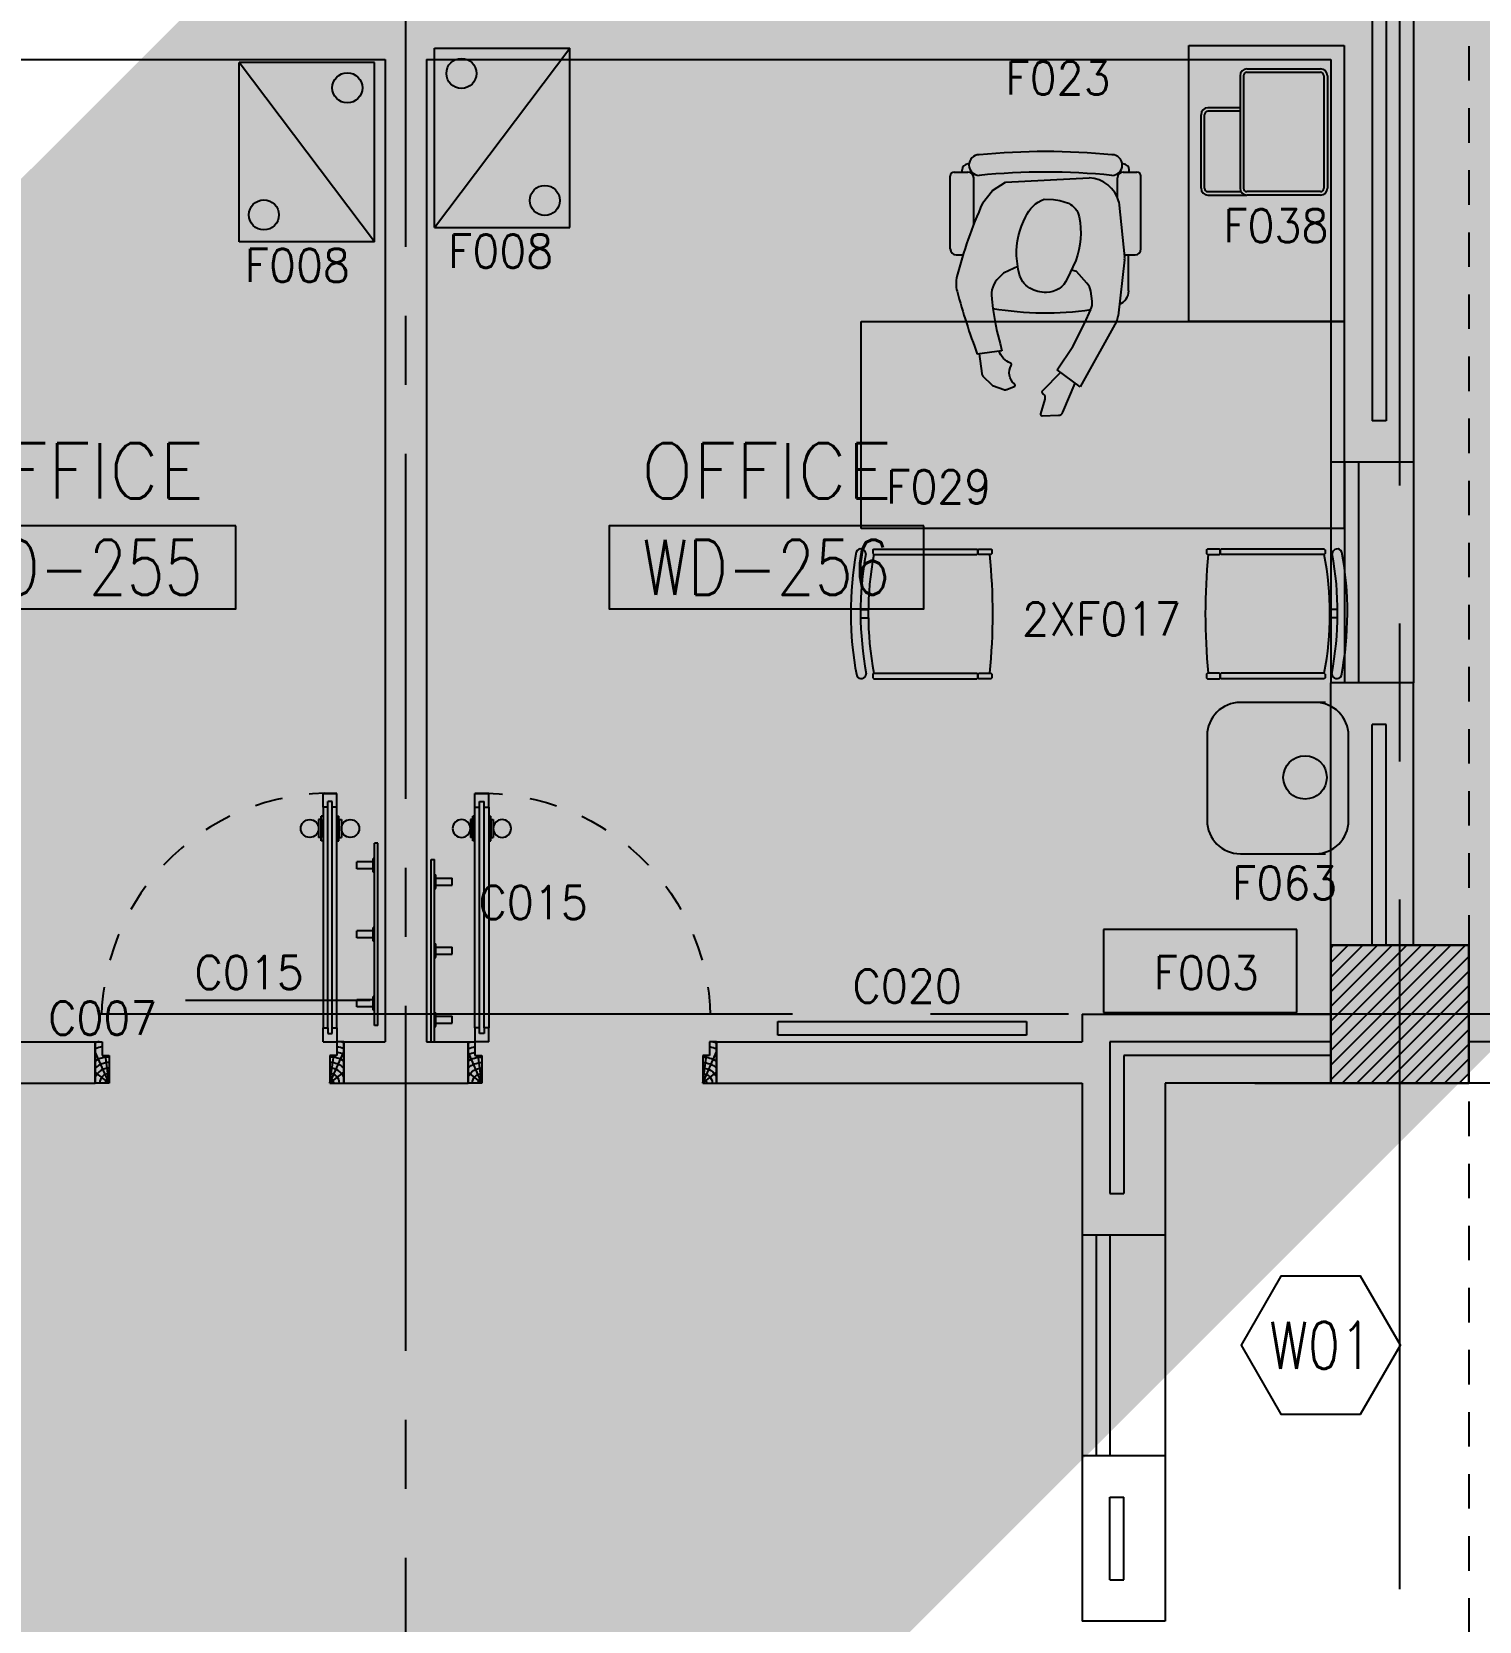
# Model space of a CAD drawing. Extents: x 88852.7 to 88945.7, y 39921.6 to 40001.1.
# Drawn here: x 88930.26 to 88935.5, y 39957.5 to 39963.26 of the extents above; entities that cross this region are included whole.
import ezdxf
from ezdxf.enums import TextEntityAlignment as Align

# ---------------------------------------------------------------- set-up
doc = ezdxf.new("R2010")
doc.units = 0
doc.header["$MEASUREMENT"] = 0
doc.header["$PDMODE"] = 34
for name, pattern in [('CENTER', [2, 1.25, -0.25, 0.25, -0.25]), ('CENTERX2', [4, 2.5, -0.5, 0.5, -0.5]), ('HIDDEN', [0.375, 0.25, -0.125]), ('HIDDEN2', [0.1875, 0.125, -0.0625])]:
    doc.linetypes.add(name, pattern=pattern)
doc.layers.get('0').update_dxf_attribs({"linetype": 'CONTINUOUS'})
doc.layers.get('DEFPOINTS').update_dxf_attribs({"linetype": 'CONTINUOUS'})
for name, color, linetype in [('A-TEXT', 7, 'CONTINUOUS'), ('AX-DIM', 4, 'CONTINUOUS'), ('AXES', 11, 'CENTERX2'), ('AXES1', 11, 'CENTER'), ('COL', 2, 'CONTINUOUS'), ('DOOR', 7, 'CONTINUOUS'), ('HAT', 8, 'CONTINUOUS'), ('HIDDEN', 9, 'HIDDEN2'), ('INSUL', 4, 'CONTINUOUS'), ('NON-MEDICAL', 4, 'CONTINUOUS'), ('RM-BOX', 4, 'CONTINUOUS'), ('RM-NAME', 2, 'CONTINUOUS'), ('RM-NO', 2, 'CONTINUOUS'), ('ROOF', 7, 'CONTINUOUS'), ('WALL', 4, 'CONTINUOUS'), ('WIN', 3, 'CONTINUOUS'), ('WIN-BOX', 3, 'CONTINUOUS'), ('WIN-NO', 5, 'CONTINUOUS')]:
    doc.layers.add(name, color=color, linetype=linetype)
doc.styles.add('ROMANS', font='ROMANS.shx', dxfattribs={"width": 0.6})
doc.dimstyles.new('DIM-OUT', dxfattribs={"dimscale": 0, "dimtxt": 0.24, "dimasz": 0.08, "dimexe": 0.02, "dimexo": 0.02, "dimgap": 0.05, "dimtad": 1, "dimdec": 0, "dimlfac": 1000, "dimzin": 0, "dimdsep": 46, "dimtxsty": 'ROMANS', "dimblk1": 'ARCHTICK', "dimblk2": 'ARCHTICK', "dimsah": 1, "dimcen": 0.01, "dimdle": 0.08, "dimclrd": 4, "dimclre": 4, "dimclrt": 2, "dimadec": 0, "dimazin": 0, "dimtp": 2, "dimtm": 2, "dimtfac": 0.114286, "dimtdec": 0, "dimtix": 1, "dimtmove": 2, "dimatfit": 3, "dimldrblk": 'ARCHTICK', "dimfxl": 0, "dimtolj": 1, "dimtzin": 0, "dimarcsym": 0})

# ---------------------------------------------------------------- blocks, each defined once
blk = doc.blocks.new('WW1')
at = {"layer": 'WIN-BOX'}
blk.add_lwpolyline([(144.3, -250), (288.7, 0), (144.3, 250), (-144.3, 250), (-288.7, 0), (-144.3, -250)], close=True, dxfattribs=at)
at = {"layer": 'WIN-NO', "style": 'ROMANS', "width": 0.8}
blk.add_attdef('W00', text='', height=170, dxfattribs=at).set_placement((0, 0), align=Align.MIDDLE)
blk = doc.blocks.new('_ARCHTICK')
at = {"color": 0, "linetype": 'ByBlock', "const_width": 0.15}
blk.add_lwpolyline([(-0.5, -0.5), (0.5, 0.5)], dxfattribs=at)
blk = doc.blocks.new('*D629')
at = {"layer": 'AX-DIM', "color": 4, "lineweight": -2}
for p, q in [((88944.3103, 39987.6296), (88944.3103, 39928.1496)), ((88935.4803, 39987.5496), (88944.3303, 39987.5496)), ((88935.4803, 39928.2296), (88944.3303, 39928.2296))]:
    blk.add_line(p, q, dxfattribs=at)
at = {"layer": 'DEFPOINTS', "color": 0}
for p in [(88935.4603, 39987.5496), (88935.4603, 39928.2296), (88944.3103, 39928.2296)]:
    blk.add_point(p, dxfattribs=at)
at = {"layer": 'AX-DIM', "color": 4, "lineweight": -2, "xscale": 0.08, "yscale": 0.08, "zscale": 0.08}
for p, rotation in [((88944.3103, 39987.5496), 90), ((88944.3103, 39928.2296), 270)]:
    blk.add_blockref('_ARCHTICK', p, dxfattribs=dict(at, rotation=rotation))
at = {"layer": 'AX-DIM', "color": 2, "insert": (88944.1403, 39957.8896), "char_height": 0.24, "attachment_point": 5, "rotation": 90, "style": 'ROMANS'}
blk.add_mtext('\\A1;59320', dxfattribs=at)
blk = doc.blocks.new('RM1')
at = {"layer": 'RM-BOX'}
blk.add_lwpolyline([(569.9, -200), (-569.9, -200), (-569.9, -500), (569.9, -500)], close=True, dxfattribs=at)
at = {"layer": 'RM-NAME', "style": 'ROMANS'}
for tag, p in [('ROOMNAME1', (0, 323.8)), ('ROOMNAME2', (0, 0))]:
    blk.add_attdef(tag, text='', height=200, dxfattribs=at).set_placement(p, align=Align.MIDDLE)
at = {"layer": 'RM-NO', "style": 'ROMANS', "width": 0.8}
blk.add_attdef('ROOMNO', text='', height=200, dxfattribs=at).set_placement((0, -350), align=Align.MIDDLE)
blk = doc.blocks.new('*X584')
at = {"color": 0}
for p, q in [((253128.6, 149502.1), (253616.2, 149989.7)), ((253128.6, 149555.1), (253563.2, 149989.7)), ((253128.6, 149608.1), (253510.2, 149989.7)), ((253128.6, 149661.2), (253457.1, 149989.7)), ((253128.6, 149714.2), (253404.1, 149989.7)), ((253128.6, 149767.2), (253351.1, 149989.7)), ((253128.6, 149820.3), (253298, 149989.7)), ((253128.6, 149873.3), (253245, 149989.7)), ((253128.6, 149926.3), (253192, 149989.7)), ((253128.6, 149979.4), (253138.9, 149989.7)), ((253169.3, 149489.7), (253628.6, 149949)), ((253222.3, 149489.7), (253628.6, 149896)), ((253275.3, 149489.7), (253628.6, 149843)), ((253328.4, 149489.7), (253628.6, 149789.9)), ((253381.4, 149489.7), (253628.6, 149736.9)), ((253434.4, 149489.7), (253628.6, 149683.9)), ((253487.5, 149489.7), (253628.6, 149630.8)), ((253540.5, 149489.7), (253628.6, 149577.8)), ((253593.5, 149489.7), (253628.6, 149524.8))]:
    blk.add_line(p, q, dxfattribs=at)
blk = doc.blocks.new('COL50')
at = {"layer": 'COL'}
blk.add_lwpolyline([(-250, 250), (-250, -250), (250, -250), (250, 250)], close=True, dxfattribs=at)
blk = doc.blocks.new('DOOR90')
at = {"layer": 'DOOR', "linetype": 'ByBlock'}
for p, q in [((0, 0), (-150, 0)), ((-200, -25), (-1000, -25)), ((-200, -42), (-1000, -42)), ((-200, -58), (-1000, -58)), ((-1000, -75), (-200, -75))]:
    blk.add_line(p, q, dxfattribs=at)
at = {"layer": 'DOOR', "color": 0, "linetype": 'ByBlock'}
for p, q in [((-150, 0), (-150, -25)), ((-150, 0), (0, 0)), ((0, -50), (0, 0)), ((-1050, -25), (-1050, -75)), ((-1050, -75), (-1050, -25)), ((-1000, -25), (-1050, -25)), ((-1020, -42), (-1020, -58)), ((-1000, -42), (-1020, -42)), ((-1000, -25), (-1000, -42)), ((-967.6, -25), (-967.6, -17.8)), ((-877.6, -17.8), (-967.6, -17.8)), ((-955, -17.8), (-955, -8.8)), ((-955, -8.8), (-890.2, -8.8)), ((-955, -17.8), (-890.2, -17.8)), ((-890.2, -17.8), (-890.2, -8.8)), ((-877.6, -25), (-877.6, -17.8)), ((-200, -42), (-200, -25)), ((-200, -25), (-150, -25)), ((-180, -42), (-200, -42)), ((-180, -58), (-180, -42)), ((-150, -75), (-150, -25)), ((-150, -25), (-100, -25)), ((-100, -25), (-100, -50)), ((-100, -50), (0, -50)), ((-1000, -75), (-1050, -75)), ((-1000, -58), (-1020, -58)), ((-1000, -58), (-1000, -75)), ((-967.6, -75), (-967.6, -82.2)), ((-877.6, -82.2), (-967.6, -82.2)), ((-955, -82.2), (-955, -91.2)), ((-955, -82.2), (-890.2, -82.2)), ((-955, -91.2), (-890.2, -91.2)), ((-890.2, -82.2), (-890.2, -91.2)), ((-877.6, -75), (-877.6, -82.2)), ((-200, -75), (-200, -58)), ((-200, -58), (-180, -58)), ((-150, -75), (-200, -75)), ((-100, -850), (0, -850)), ((-100, -875), (-100, -850)), ((0, -850), (0, -900)), ((-150, -900), (-150, -875)), ((-150, -875), (-100, -875)), ((0, -900), (-150, -900)), ((-150, -900), (0, -900))]:
    blk.add_line(p, q, dxfattribs=at)
at = {"layer": 'DOOR', "color": 9, "linetype": 'ByBlock'}
for p, q in [((0, -50), (-113.7, 0)), ((0, -50), (-40.1, 0)), ((0, -50), (-100, -36.6)), ((0, -850), (-113.7, -900)), ((0, -850), (-100, -863.4)), ((0, -850), (-40.1, -900))]:
    blk.add_line(p, q, dxfattribs=at)
at = {"layer": 'DOOR', "color": 0, "linetype": 'ByBlock'}
for centre in [(-922.6, 23.5), (-922.6, -123.5)]:
    blk.add_circle(centre, 32.4, dxfattribs=at)
at = {"layer": 'DOOR', "color": 9, "linetype": 'ByBlock'}
for centre, radius, start, end in [((0, -50), 74.4, 137.77643, 180), ((0, -50), 54.4, 113.20738, 180), ((0, -50), 154.4, 161.10529, 166.28577), ((0, -50), 134.4, 158.15985, 169.28002), ((0, -50), 114.4, 154.08384, 167.37743), ((0, -50), 94.4, 148.01819, 180), ((0, -50), 34.4, 90, 180), ((0, -50), 14.4, 90, 180), ((0, -850), 94.4, 180, 211.98181), ((0, -850), 74.4, 180, 222.22357), ((0, -850), 54.4, 180, 246.79262), ((0, -850), 34.4, 180, 270), ((0, -850), 14.4, 180, 270), ((0, -850), 154.4, 193.71423, 198.89471), ((0, -850), 134.4, 190.71998, 201.84015)]:
    blk.add_arc(centre, radius, start, end, dxfattribs=at)
at = {"layer": 'DOOR', "linetype": 'HIDDEN', "ltscale": 0.5}
blk.add_arc((-222.2, -50), 828.2, 178.27012, 275.00304, dxfattribs=at)

msp = doc.modelspace()

# ---------------------------------------------------------------- linework, layer by layer
at = {"layer": 'AXES'}
for p, q in [((88935.2103, 39921.6153), (88935.2103, 40000.4279)), ((88945.0103, 39959.6996), (88876.9703, 39959.6996))]:
    msp.add_line(p, q, dxfattribs=at)
at = {"layer": 'AXES1'}
msp.add_line((88931.6103, 39928.4796), (88931.6103, 39987.2996), dxfattribs=at)
msp.add_line((88931.6103, 39928.4796), (88931.6103, 39987.2996), dxfattribs=at)
at = {"layer": 'HIDDEN'}
msp.add_line((88935.4603, 39987.0576), (88935.4603, 39928.7296), dxfattribs=at)
at = {"layer": 'INSUL'}
for p, q in [((88935.1103, 39963.9496), (88935.1103, 39961.8496)), ((88935.1603, 39963.9496), (88935.1603, 39961.8496)), ((88935.1603, 39961.8496), (88935.1103, 39961.8496)), ((88935.1603, 39960.7496), (88935.1103, 39960.7496)), ((88935.1103, 39959.9496), (88935.1103, 39960.7496)), ((88935.1603, 39959.9496), (88935.1603, 39960.7496)), ((88934.1603, 39959.5996), (88934.1603, 39959.0496)), ((88934.9603, 39959.5996), (88934.1603, 39959.5996)), ((88934.2103, 39959.5496), (88934.2103, 39959.0496)), ((88934.9603, 39959.5496), (88934.2103, 39959.5496)), ((88934.1603, 39959.0496), (88934.2103, 39959.0496)), ((88934.1603, 39957.9496), (88934.2103, 39957.9496)), ((88934.1603, 39957.6495), (88934.1603, 39957.9496)), ((88934.2103, 39957.6495), (88934.2103, 39957.9496)), ((88934.1603, 39957.6495), (88934.2103, 39957.6495))]:
    msp.add_line(p, q, dxfattribs=at)
at = {"layer": 'NON-MEDICAL'}
for p, q in [((88931.7135, 39963.2005), (88932.2035, 39963.2005)), ((88931.7135, 39962.5505), (88931.7135, 39963.2005)), ((88931.7135, 39962.5505), (88932.2035, 39963.2005)), ((88932.2035, 39962.5505), (88932.2035, 39963.2005)), ((88934.4466, 39962.2095), (88934.4466, 39963.2095)), ((88934.4466, 39963.2095), (88935.0091, 39963.2095)), ((88935.0091, 39963.2095), (88935.0091, 39962.2095)), ((88931.4959, 39962.4982), (88931.0059, 39963.1482)), ((88931.0059, 39962.4982), (88931.0059, 39963.1482)), ((88931.4959, 39963.1482), (88931.0059, 39963.1482)), ((88931.4959, 39962.4982), (88931.4959, 39963.1482)), ((88934.6566, 39963.1253), (88934.9228, 39963.1253)), ((88934.6566, 39963.1253), (88934.9228, 39963.1253)), ((88934.6566, 39963.1128), (88934.9228, 39963.1128)), ((88934.6566, 39963.1128), (88934.9228, 39963.1128)), ((88934.6316, 39963.1003), (88934.6316, 39962.6928)), ((88934.6316, 39963.1003), (88934.6316, 39962.6928)), ((88934.6441, 39963.1003), (88934.6441, 39962.6928)), ((88934.6441, 39963.1003), (88934.6441, 39962.6928)), ((88934.9353, 39963.1003), (88934.9353, 39962.6928)), ((88934.9353, 39963.1003), (88934.9353, 39962.6928)), ((88934.9478, 39963.1003), (88934.9478, 39962.6928)), ((88934.9478, 39963.1003), (88934.9478, 39962.6928)), ((88934.4903, 39962.6928), (88934.4903, 39962.9591)), ((88934.4903, 39962.6928), (88934.4903, 39962.9591)), ((88934.5028, 39962.6928), (88934.5028, 39962.9591)), ((88934.5028, 39962.6928), (88934.5028, 39962.9591)), ((88934.6316, 39962.9841), (88934.5153, 39962.9841)), ((88934.6316, 39962.9841), (88934.5153, 39962.9841)), ((88934.6316, 39962.9716), (88934.5153, 39962.9716)), ((88934.6316, 39962.9716), (88934.5153, 39962.9716)), ((88933.6245, 39962.751), (88933.6245, 39962.7588)), ((88933.6463, 39962.7806), (88933.6499, 39962.7806)), ((88934.2047, 39962.7806), (88934.2083, 39962.7806)), ((88934.2301, 39962.751), (88934.2301, 39962.7588)), ((88933.582, 39962.4724), (88933.582, 39962.7365)), ((88933.5965, 39962.751), (88933.6459, 39962.751)), ((88933.667, 39962.5623), (88933.667, 39962.7299)), ((88933.735, 39962.6843), (88933.7826, 39962.7142)), ((88933.7826, 39962.7142), (88934.0846, 39962.7306)), ((88934.1876, 39962.6583), (88934.1876, 39962.7299)), ((88934.2088, 39962.751), (88934.2581, 39962.751)), ((88934.2726, 39962.4724), (88934.2726, 39962.7365)), ((88933.6989, 39962.6383), (88933.735, 39962.6843)), ((88934.1928, 39962.643), (88934.1943, 39962.631)), ((88934.5153, 39962.6803), (88934.6349, 39962.6803)), ((88934.5153, 39962.6803), (88934.6349, 39962.6803)), ((88934.5153, 39962.6678), (88934.6566, 39962.6678)), ((88934.5153, 39962.6678), (88934.6566, 39962.6678)), ((88934.9228, 39962.6803), (88934.6566, 39962.6803)), ((88934.9228, 39962.6803), (88934.6566, 39962.6803)), ((88934.9228, 39962.6678), (88934.6566, 39962.6678)), ((88934.9228, 39962.6678), (88934.6566, 39962.6678)), ((88934.1943, 39962.631), (88934.2135, 39962.4443)), ((88931.7135, 39962.5505), (88932.2035, 39962.5505)), ((88931.4959, 39962.4982), (88931.0059, 39962.4982)), ((88933.6033, 39962.4512), (88933.6282, 39962.4512)), ((88934.2134, 39962.4328), (88934.1901, 39962.2297)), ((88934.2128, 39962.4512), (88934.2514, 39962.4512)), ((88934.2281, 39962.3208), (88934.2281, 39962.4512)), ((88933.7745, 39962.3843), (88933.7576, 39962.3682)), ((88933.7952, 39962.395), (88933.7745, 39962.3843)), ((88933.8271, 39962.4093), (88933.7952, 39962.395)), ((88934.0388, 39962.3903), (88934.0211, 39962.3961)), ((88934.077, 39962.3489), (88934.0388, 39962.3903)), ((88934.0956, 39962.2829), (88934.0905, 39962.3201)), ((88933.7323, 39962.2934), (88933.7327, 39962.291)), ((88933.7327, 39962.291), (88933.7365, 39962.2572)), ((88933.7365, 39962.2572), (88933.7433, 39962.2135)), ((88934.0677, 39962.2018), (88934.0913, 39962.2537)), ((88933.2591, 39961.4595), (88933.2591, 39962.2095)), ((88933.2591, 39962.2095), (88935.0091, 39962.2095)), ((88933.7433, 39962.2135), (88933.751, 39962.1744)), ((88934.0255, 39962.119), (88934.0677, 39962.2018)), ((88934.1838, 39962.2102), (88934.0529, 39961.9725)), ((88935.0091, 39962.2095), (88934.4466, 39962.2095)), ((88935.0091, 39962.2095), (88935.0091, 39961.4595)), ((88935.0091, 39962.2095), (88935.0091, 39961.4595)), ((88933.751, 39962.1744), (88933.7624, 39962.1299)), ((88933.7624, 39962.1299), (88933.7693, 39962.1037)), ((88933.7693, 39962.1037), (88933.6799, 39962.0917)), ((88933.9686, 39962.0339), (88934.0255, 39962.119)), ((88934.0529, 39961.9725), (88933.9686, 39962.0339)), ((88935.0091, 39961.4595), (88933.2591, 39961.4595)), ((88933.302, 39961.3818), (88933.3052, 39961.385)), ((88933.302, 39961.3818), (88933.302, 39961.3683)), ((88933.3052, 39961.385), (88933.6787, 39961.385)), ((88933.682, 39961.3818), (88933.6787, 39961.385)), ((88933.682, 39961.3818), (88933.682, 39961.3683)), ((88934.5598, 39961.3818), (88934.5631, 39961.385)), ((88934.5598, 39961.3818), (88934.5598, 39961.3683)), ((88934.9366, 39961.385), (88934.5631, 39961.385)), ((88934.9398, 39961.3818), (88934.9366, 39961.385)), ((88934.9398, 39961.3818), (88934.9398, 39961.3683)), ((88933.302, 39961.3683), (88933.3052, 39961.365)), ((88933.3052, 39961.365), (88933.6787, 39961.365)), ((88933.6787, 39961.365), (88933.682, 39961.3683)), ((88934.5631, 39961.365), (88934.5598, 39961.3683)), ((88934.9366, 39961.365), (88934.5631, 39961.365)), ((88934.9398, 39961.3683), (88934.9366, 39961.365)), ((88933.2568, 39961.1657), (88933.2849, 39961.1657)), ((88934.985, 39961.1657), (88934.9569, 39961.1657)), ((88933.2568, 39961.1352), (88933.2848, 39961.1352)), ((88934.985, 39961.1352), (88934.957, 39961.1352)), ((88933.302, 39960.9318), (88933.3052, 39960.935)), ((88933.302, 39960.9318), (88933.302, 39960.9183)), ((88933.302, 39960.9183), (88933.3052, 39960.915)), ((88933.3052, 39960.935), (88933.6787, 39960.935)), ((88933.3052, 39960.915), (88933.6787, 39960.915)), ((88933.682, 39960.9318), (88933.6787, 39960.935)), ((88933.6787, 39960.915), (88933.682, 39960.9183)), ((88933.682, 39960.9318), (88933.682, 39960.9183)), ((88934.5598, 39960.9318), (88934.5631, 39960.935)), ((88934.5598, 39960.9318), (88934.5598, 39960.9183)), ((88934.5631, 39960.915), (88934.5598, 39960.9183)), ((88934.9366, 39960.935), (88934.5631, 39960.935)), ((88934.9366, 39960.915), (88934.5631, 39960.915)), ((88934.9398, 39960.9318), (88934.9366, 39960.935)), ((88934.9398, 39960.9183), (88934.9366, 39960.915)), ((88934.9398, 39960.9318), (88934.9398, 39960.9183)), ((88934.9406, 39960.8292), (88934.6326, 39960.8292)), ((88934.5123, 39960.7089), (88934.5123, 39960.401)), ((88935.0245, 39960.401), (88935.0245, 39960.7089)), ((88931.4964, 39959.6584), (88931.4964, 39960.3188)), ((88931.5091, 39960.3188), (88931.4964, 39960.3188)), ((88931.5091, 39959.6584), (88931.5091, 39960.3188)), ((88934.6326, 39960.2807), (88934.9406, 39960.2807)), ((88931.4329, 39960.2259), (88931.4329, 39960.2513)), ((88931.4914, 39960.2513), (88931.4329, 39960.2513)), ((88931.4914, 39960.2259), (88931.4329, 39960.2259)), ((88931.4964, 39960.2636), (88931.4914, 39960.2636)), ((88931.4914, 39960.2136), (88931.4914, 39960.2636)), ((88931.7012, 39960.26), (88931.7139, 39960.26)), ((88931.7012, 39959.5996), (88931.7012, 39960.26)), ((88931.7139, 39959.5996), (88931.7139, 39960.26)), ((88931.4964, 39960.2136), (88931.4914, 39960.2136)), ((88931.7139, 39960.2048), (88931.7189, 39960.2048)), ((88931.7189, 39960.1548), (88931.7189, 39960.2048)), ((88931.7189, 39960.1925), (88931.7774, 39960.1925)), ((88931.7189, 39960.1671), (88931.7774, 39960.1671)), ((88931.7774, 39960.1671), (88931.7774, 39960.1925)), ((88931.7139, 39960.1548), (88931.7189, 39960.1548)), ((88931.4329, 39959.9759), (88931.4329, 39960.0013)), ((88931.4914, 39960.0013), (88931.4329, 39960.0013)), ((88931.4964, 39960.0136), (88931.4914, 39960.0136)), ((88931.4914, 39959.9636), (88931.4914, 39960.0136)), ((88934.1367, 39960.0059), (88934.1367, 39959.7059)), ((88934.8367, 39960.0059), (88934.1367, 39960.0059)), ((88934.8367, 39959.7059), (88934.8367, 39960.0059)), ((88931.4914, 39959.9759), (88931.4329, 39959.9759)), ((88931.4964, 39959.9636), (88931.4914, 39959.9636)), ((88931.7139, 39959.9548), (88931.7189, 39959.9548)), ((88931.7189, 39959.9048), (88931.7189, 39959.9548)), ((88931.7189, 39959.9425), (88931.7774, 39959.9425)), ((88931.7774, 39959.9171), (88931.7774, 39959.9425)), ((88931.7139, 39959.9048), (88931.7189, 39959.9048)), ((88931.7189, 39959.9171), (88931.7774, 39959.9171)), ((88931.4964, 39959.7636), (88931.4914, 39959.7636)), ((88931.4914, 39959.7136), (88931.4914, 39959.7636)), ((88931.4329, 39959.7259), (88931.4329, 39959.7513)), ((88931.4914, 39959.7513), (88931.4329, 39959.7513)), ((88931.4914, 39959.7259), (88931.4329, 39959.7259)), ((88931.4964, 39959.7136), (88931.4914, 39959.7136)), ((88931.7139, 39959.7048), (88931.7189, 39959.7048)), ((88931.7189, 39959.6548), (88931.7189, 39959.7048)), ((88934.1367, 39959.7059), (88934.8367, 39959.7059)), ((88931.5091, 39959.6584), (88931.4964, 39959.6584)), ((88931.7139, 39959.6548), (88931.7189, 39959.6548)), ((88931.7189, 39959.6925), (88931.7774, 39959.6925)), ((88931.7189, 39959.6671), (88931.7774, 39959.6671)), ((88931.7774, 39959.6671), (88931.7774, 39959.6925)), ((88932.9576, 39959.6228), (88932.9576, 39959.6728)), ((88932.9576, 39959.6728), (88933.8576, 39959.6728)), ((88933.8576, 39959.6728), (88933.8576, 39959.6228)), ((88931.7012, 39959.5996), (88931.7139, 39959.5996)), ((88933.8576, 39959.6228), (88932.9576, 39959.6228))]:
    msp.add_line(p, q, dxfattribs=at)
for points in [[(88933.8219, 39962.4472, -0.128062), (88933.8549, 39962.5883, -0.215717), (88933.9225, 39962.6526), (88933.9554, 39962.6519), (88933.9784, 39962.648), (88934.0099, 39962.638, -0.242433), (88934.0489, 39962.5889, -0.136513), (88934.0366, 39962.4302), (88934.0056, 39962.3642, -0.297129), (88933.9302, 39962.315, -0.138986), (88933.8703, 39962.3307, -0.105167), (88933.8445, 39962.3536), (88933.8338, 39962.3743), (88933.8284, 39962.3988), (88933.8223, 39962.4471)], [(88933.6871, 39962.0926), (88933.6957, 39962.0213, 0.166504), (88933.7002, 39962.012), (88933.7321, 39961.9799, 0.116666), (88933.7383, 39961.976), (88933.7762, 39961.9632, 0.181583), (88933.7874, 39961.9636), (88933.8132, 39961.9742, 0.566275), (88933.8145, 39961.9833, -0.372711), (88933.803, 39962.0507, 0.458371), (88933.8005, 39962.0584, -0.210622), (88933.7588, 39962.1023)], [(88933.9809, 39962.0246), (88933.9155, 39961.9579, 0.445833), (88933.9161, 39961.9489), (88933.9179, 39961.9474, -0.30427), (88933.9241, 39961.928), (88933.909, 39961.8756, 0.509983), (88933.9151, 39961.8678), (88933.9734, 39961.8698, 0.292523), (88933.9897, 39961.8811), (88934.0338, 39961.9862)]]:
    msp.add_lwpolyline(points, format="xyb", dxfattribs=at)
for points in [[(88933.6852, 39961.385), (88933.7287, 39961.385), (88933.732, 39961.3818), (88933.732, 39961.3683), (88933.7287, 39961.365), (88933.6852, 39961.365), (88933.682, 39961.3683), (88933.682, 39961.3818)], [(88934.5566, 39961.385), (88934.5131, 39961.385), (88934.5098, 39961.3818), (88934.5098, 39961.3683), (88934.5131, 39961.365), (88934.5566, 39961.365), (88934.5598, 39961.3683), (88934.5598, 39961.3818)], [(88933.6852, 39960.935), (88933.7287, 39960.935), (88933.732, 39960.9318), (88933.732, 39960.9183), (88933.7287, 39960.915), (88933.6852, 39960.915), (88933.682, 39960.9183), (88933.682, 39960.9318)], [(88934.5566, 39960.935), (88934.5131, 39960.935), (88934.5098, 39960.9318), (88934.5098, 39960.9183), (88934.5131, 39960.915), (88934.5566, 39960.915), (88934.5598, 39960.9183), (88934.5598, 39960.9318)]]:
    msp.add_lwpolyline(points, close=True, dxfattribs=at)
for centre, radius in [((88931.8113, 39963.1087), 0.0545), ((88931.3981, 39963.0564), 0.0545), ((88932.1135, 39962.6484), 0.0545), ((88931.0959, 39962.596), 0.0545), ((88934.8669, 39960.5575), 0.0787)]:
    msp.add_circle(centre, radius, dxfattribs=at)
for centre, radius, start, end in [((88934.6566, 39963.1003), 0.025, 90, 180), ((88934.6566, 39963.1003), 0.025, 90, 180), ((88934.6566, 39963.1003), 0.0125, 90, 180), ((88934.6566, 39963.1003), 0.0125, 90, 180), ((88934.9228, 39963.1003), 0.025, 0, 90), ((88934.9228, 39963.1003), 0.025, 0, 90), ((88934.9228, 39963.1003), 0.0125, 0, 90), ((88934.9228, 39963.1003), 0.0125, 0, 90), ((88934.5153, 39962.9591), 0.025, 90, 180), ((88934.5153, 39962.9591), 0.025, 90, 180), ((88934.5153, 39962.9591), 0.0125, 90, 180), ((88934.5153, 39962.9591), 0.0125, 90, 180), ((88933.9273, 39960.3421), 2.4833, 84.44787, 95.55213), ((88933.6463, 39962.7588), 0.0218, 90, 180), ((88933.6871, 39962.7764), 0.0374, 90, 270), ((88934.1676, 39962.7764), 0.0374, 270, 90), ((88934.2083, 39962.7588), 0.0218, 0, 90), ((88933.5965, 39962.7365), 0.0145, 90, 180), ((88933.6459, 39962.7299), 0.0211, 0, 90), ((88933.9273, 39960.3418), 2.4092, 84.2765, 95.7235), ((88934.0791, 39962.6131), 0.1176, 14.70655, 87.32506), ((88934.2088, 39962.7299), 0.0211, 90, 180), ((88934.2581, 39962.7365), 0.0145, 0, 90), ((88934.5153, 39962.6928), 0.025, 180, 270), ((88934.5153, 39962.6928), 0.025, 180, 270), ((88934.5153, 39962.6928), 0.0125, 180, 270), ((88934.5153, 39962.6928), 0.0125, 180, 270), ((88934.6566, 39962.6928), 0.025, 180, 270), ((88934.6566, 39962.6928), 0.025, 180, 270), ((88934.6566, 39962.6928), 0.0125, 180, 270), ((88934.6566, 39962.6928), 0.0125, 180, 270), ((88934.9228, 39962.6928), 0.0125, 270, 0), ((88934.9228, 39962.6928), 0.0125, 270, 0), ((88934.9228, 39962.6928), 0.025, 270, 0), ((88934.9228, 39962.6928), 0.025, 270, 0), ((88935.1783, 39961.9724), 1.6223, 155.76561, 165.70768), ((88933.6033, 39962.4724), 0.0213, 180, 270), ((88934.2514, 39962.4724), 0.0213, 270, 0), ((88934.1607, 39962.4389), 0.0531, 353.43344, 5.86997), ((88933.7092, 39962.3467), 0.1063, 165.70768, 194.943), ((88933.8162, 39962.3066), 0.085, 133.62382, 188.92866), ((88935.8661, 39962.9223), 2.3386, 194.943, 200.80249), ((88934.0379, 39962.3129), 0.0531, 7.75503, 42.61873), ((88934.1759, 39962.3208), 0.0523, 291.40875, 0), ((88933.9273, 39963.3773), 1.1363, 260.33141, 278.27601), ((88934.0429, 39962.2757), 0.0531, 335.5623, 7.75503), ((88934.1373, 39962.2358), 0.0531, 331.15891, 353.43344), ((88934.4347, 39961.1547), 1.2133, 169.57711, 190.84799), ((88933.2581, 39961.3674), 0.018, 359.44312, 157.64656), ((88934.9837, 39961.3674), 0.018, 22.35344, 180.55688), ((88933.8071, 39961.1547), 1.2133, 349.15201, 10.42289), ((88934.4348, 39961.1547), 1.178, 169.5839, 190.82925), ((88934.4287, 39961.15), 1.1438, 169.16569, 190.83431), ((88931.5444, 39961.15), 2.1916, 354.36999, 5.63001), ((88936.6974, 39961.15), 2.1916, 174.36999, 185.63001), ((88933.8132, 39961.15), 1.1438, 349.16569, 10.83431), ((88933.807, 39961.1547), 1.178, 349.17075, 10.4161), ((88933.2597, 39960.9332), 0.018, 202.35344, 0.55688), ((88934.9821, 39960.9332), 0.018, 179.44312, 337.64656), ((88934.6326, 39960.7089), 0.1203, 90, 180), ((88934.9042, 39960.7089), 0.1203, 0, 90), ((88934.6326, 39960.401), 0.1203, 180, 270), ((88934.9042, 39960.401), 0.1203, 270, 0)]:
    msp.add_arc(centre, radius, start, end, dxfattribs=at)
at = {"layer": 'ROOF'}
for p, q in [((88937.5353, 39959.5996), (88935.4603, 39959.5996)), ((88937.5353, 39959.4496), (88935.4603, 39959.4496))]:
    msp.add_line(p, q, dxfattribs=at)
at = {"layer": 'WALL'}
for p, q in [((88935.2603, 39964.0996), (88935.2603, 39961.6996)), ((88927.9103, 39963.1596), (88931.5353, 39963.1596)), ((88931.5353, 39963.1596), (88931.5353, 39959.5996)), ((88931.6853, 39963.1596), (88934.9603, 39963.1596)), ((88931.6853, 39963.1596), (88931.6853, 39959.5996)), ((88932.7353, 39963.1596), (88934.0603, 39963.1596)), ((88934.9603, 39963.1596), (88934.9603, 39961.6996)), ((88935.2603, 39961.6996), (88934.9603, 39961.6996)), ((88935.2603, 39960.8996), (88934.9603, 39960.8996)), ((88934.9603, 39959.9496), (88934.9603, 39960.8996)), ((88935.2603, 39959.9496), (88935.2603, 39960.8996)), ((88934.0603, 39959.6996), (88934.0603, 39959.5996)), ((88934.0603, 39959.6996), (88934.9603, 39959.6996)), ((88929.3303, 39959.5996), (88930.4853, 39959.5996)), ((88930.4853, 39959.5996), (88930.4853, 39959.4496)), ((88931.3853, 39959.5996), (88931.5353, 39959.5996)), ((88931.3853, 39959.5996), (88931.3853, 39959.4496)), ((88931.6853, 39959.5996), (88931.8353, 39959.5996)), ((88931.8353, 39959.5996), (88931.8353, 39959.4496)), ((88932.7353, 39959.5996), (88932.7353, 39959.4496)), ((88932.7353, 39959.5996), (88934.0603, 39959.5996)), ((88928.2603, 39959.4496), (88930.4853, 39959.4496)), ((88931.3853, 39959.4496), (88931.8353, 39959.4496)), ((88932.7353, 39959.4496), (88934.0603, 39959.4496)), ((88934.0603, 39959.4496), (88934.0603, 39958.8996)), ((88934.9603, 39959.4496), (88934.3603, 39959.4496)), ((88934.3603, 39959.4496), (88934.3603, 39958.8996)), ((88934.6853, 39959.4496), (88934.9603, 39959.4496)), ((88934.0603, 39958.8996), (88934.3603, 39958.8996)), ((88934.0603, 39958.0996), (88934.0603, 39957.4995)), ((88934.0603, 39958.0996), (88934.3603, 39958.0996)), ((88934.3603, 39958.0996), (88934.3603, 39957.4995)), ((88934.3603, 39957.4995), (88934.0603, 39957.4995))]:
    msp.add_line(p, q, dxfattribs=at)
at = {"layer": 'WALL', "linetype": 'ByBlock', "ltscale": 0.3}
msp.add_lwpolyline([(88935.4603, 39959.9496), (88934.9603, 39959.9496), (88934.9603, 39959.4496), (88935.4603, 39959.4496)], close=True, dxfattribs=at)
at = {"layer": 'WIN'}
for p, q in [((88934.9603, 39961.6996), (88934.9603, 39960.8996)), ((88935.0103, 39961.6996), (88935.0103, 39960.8996)), ((88935.0603, 39961.6996), (88935.0603, 39960.8996)), ((88935.2603, 39961.6996), (88935.2603, 39960.8996)), ((88934.0603, 39958.8996), (88934.0603, 39958.0996)), ((88934.1103, 39958.8996), (88934.1103, 39958.0996)), ((88934.1603, 39958.8996), (88934.1603, 39958.0996)), ((88934.3603, 39958.8996), (88934.3603, 39958.0996))]:
    msp.add_line(p, q, dxfattribs=at)

# ---------------------------------------------------------------- block references
at = {"layer": 'COL', "xscale": -0.001000000003841706, "yscale": 0.000999999996565748, "zscale": 0.001}
msp.add_blockref('COL50', (88935.2103, 39959.6996), dxfattribs=at)
at = {"layer": 'DOOR', "color": 0, "linetype": 'ByBlock', "yscale": 0.000999999996565748, "zscale": 0.001}
for p, xscale, rotation in [((88931.3853, 39959.4496), 0.000999999996565748, 270), ((88931.8353, 39959.4496), -0.000999999996565748, 90)]:
    msp.add_blockref('DOOR90', p, dxfattribs=dict(at, xscale=xscale, rotation=rotation))
at = {"layer": 'HAT', "xscale": 0.001000000003841706, "yscale": 0.000999999996565748, "zscale": 0.001}
msp.add_blockref('*X584', (88681.8317, 39809.9598), dxfattribs=at)
at = {"layer": 'RM-NAME', "xscale": 0.001000000003841706, "yscale": 0.000999999996565748, "zscale": 0.001}
for p, values in [((88930.4241, 39961.6687), {'ROOMNO': 'WD-255', 'ROOMNAME2': 'OFFICE'}), ((88932.9165, 39961.6687), {'ROOMNO': 'WD-256', 'ROOMNAME2': 'OFFICE'})]:
    msp.add_blockref('RM1', p, dxfattribs=at).add_auto_attribs(values)
at = {"layer": 'WIN-NO', "xscale": 0.001, "yscale": 0.001, "zscale": 0.001}
msp.add_blockref('WW1', (88934.9239, 39958.4996), dxfattribs=at).add_auto_attribs({'W00': 'W01'})

# ---------------------------------------------------------------- texts
at = {"layer": 'A-TEXT', "color": 7, "ltscale": 400, "style": 'ROMANS', "width": 0.95}
for s, p in [('F023', (88933.7816, 39963.0317)), ('F038', (88934.5709, 39962.4968)), ('F008', (88931.0264, 39962.3529)), ('F008', (88931.7629, 39962.4045)), ('F029', (88933.3497, 39961.5506)), ('2XF017', (88933.8422, 39961.0713)), ('F063', (88934.6026, 39960.115)), ('C015', (88931.8731, 39960.044)), ('C015', (88930.8444, 39959.7906)), ('F003', (88934.3185, 39959.7897)), ('C020', (88933.2281, 39959.7411)), ('C007', (88930.3142, 39959.6251))]:
    msp.add_text(s, height=0.12, dxfattribs=at).set_placement(p)

# ---------------------------------------------------------------- dimensions: what is measured, and where the dimension line sits
at = {"layer": 'AX-DIM'}
dim = msp.add_linear_dim(base=(88944.3103, 39928.2296), p1=(88935.4603, 39987.5496), p2=(88935.4603, 39928.2296), angle=270, dimstyle='DIM-OUT', override={"dimscale": 1}, dxfattribs=at)
dim.commit()
dim.dimension.update_dxf_attribs({"geometry": '*D629', "text_midpoint": (88944.1403, 39957.8896)})

# ---------------------------------------------------------------- leaders
at = {"layer": 'A-TEXT'}
msp.add_leader([(88931.4812, 39959.7485), (88930.8119, 39959.7485)], dimstyle='DIM-OUT', override={"dimscale": 1, "dimasz": 40}, dxfattribs=at)

doc.saveas('drawing.dxf')
